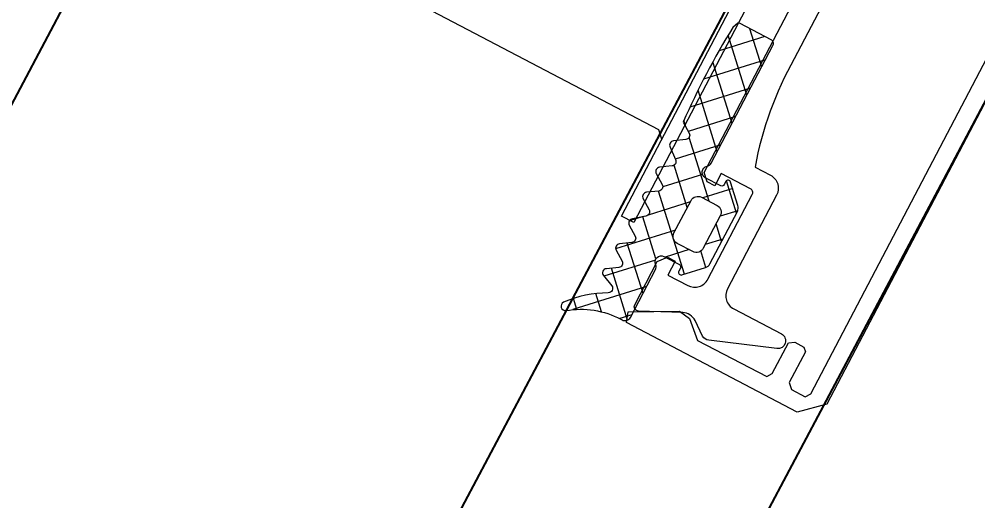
# Model space of a CAD drawing. Header units: millimetres. Extents: x -434100 to 9270898, y 0 to 249028.
# Drawn here: x -53940.2 to -53872.9, y 110946.4 to 110980.2 of the extents above; entities that cross this region are included whole.
import ezdxf
from ezdxf import colors
from ezdxf.entities.mleader import LeaderData, LeaderLine
from ezdxf.math import Vec2, Vec3

# ---------------------------------------------------------------- set-up
doc = ezdxf.new("R2010")
doc.units = ezdxf.units.MM
doc.header["$MEASUREMENT"] = 0
doc.layers.get('0').update_dxf_attribs({"color": 250, "lineweight": 9})
for name, color, linetype, lineweight in [('_АР ТЕКСТ', 250, 'Continuous', 25), ('АР_Отметки', 250, 'Continuous', 15), ('АР_Перегородки витражные', 152, 'Continuous', 13), ('АР_Подоконники', 163, 'Continuous', 9), ('АР_Размеры дверей', 15, 'Continuous', 0), ('АР_Сущ Несущая стена', 216, 'Continuous', 30)]:
    doc.layers.add(name, color=color, linetype=linetype, lineweight=lineweight)
doc.layers.add('Тонкая', color=7, linetype='Continuous')
doc.styles.add('ISOCPEUR', font='isocpeur.TTF', dxfattribs={"width": 0.7})

# ---------------------------------------------------------------- blocks, each defined once
blk = doc.blocks.new('_DotSmall')
at = {"color": 0, "linetype": 'ByBlock', "const_width": 0.5}
blk.add_lwpolyline([(-0.0625, 0, 1), (0.0625, 0, 1)], format="xyb", close=True, dxfattribs=at)
blk = doc.blocks.new('стойка витр.')
h = blk.add_hatch()
h.set_pattern_fill('ANSI37', scale=0.5, angle=-69.23283665521843)
h.set_pattern_definition([(335.7671633447816, (-69115.91679156918, 318510.7132420751), (0.6515825639889636, 1.447617495164233), []), (65.76716334478155, (-69115.91679156918, 318510.7132420751), (-1.447617495164233, 0.6515825639889636), [])])
edge = h.paths.add_edge_path()
edge.add_arc((-61.4231846681505, -46.18171078326122), 0.5487303657935584, 155.7657062155241, 200.7671633447816)
edge.add_line((-61.92355794899049, -45.95647403381008), (-61.2158101547102, -44.38418138318229))
edge.add_arc((-61.04906058835331, -44.45924160668073), 0.1828645893715156, 20.76716334478156, 155.7657062155241)
edge.add_line((-60.87807688978501, -44.39440310015198), (-60.79158864807687, -44.62247867199039))
edge.add_arc((-60.62063568932354, -44.55765182228788), 0.1828317201998032, 200.7671633447816, 290.7671633447816)
edge.add_line((-60.55580883962102, -44.72860478100483), (-59.41573388126562, -44.29627843504568))
edge.add_arc((-59.56703588945675, -43.89728440591716), 0.4267183308264255, -69.23283665521843, 72.29363907948373)
edge.add_arc((-59.30747769982554, -43.08429274379887), 0.4267017864716978, 200.7671633447816, 252.293639079486)
edge.add_line((-59.70645626049372, -43.23558888620755), (-63.00984306025202, -34.52432573194528))
edge.add_arc((-62.72490235927398, -34.41627373836673), 0.3047399585219917, 110.7671633447816, 200.7671633447816)
edge.add_line((-62.83295435277978, -34.13133303751965), (-60.55276270053582, -33.26666451912024))
edge.add_arc((-60.44481104638544, -33.55134061801073), 0.3044569814295733, 76.40287424864536, 110.7671633447816)
edge.add_line((-60.3732352333609, -33.25541671472456), (-60.07017099490622, -33.59351893464918))
edge.add_arc((-108.2133039044274, -55.86215009907028), 53.04387976268197, 16.71140087810911, 24.82292581145404)
edge.add_line((-57.40971669906867, -40.60932389061054), (-57.92081016927841, -41.32469074693654))
edge.add_arc((-57.67080742027611, -41.49902445886983), 0.304784542952794, 145.110888314415, 256.4234383751481)
edge.add_line((-57.74235391136608, -41.79529244099831), (-56.88543317024596, -41.99189640294935))
edge.add_arc((-56.95697966133594, -42.28816438507783), 0.304784542952794, -34.8891116855724, 76.4234383751481)
edge.add_line((-56.70697691233363, -42.46249809701112), (-57.17481998566655, -43.29191928954242))
edge.add_arc((-56.92481723669334, -43.46625300146843), 0.304784542952794, 145.1108883144276, 256.4234383751481)
edge.add_line((-56.99636372778332, -43.76252098359691), (-56.1394429866632, -43.95912494554796))
edge.add_arc((-56.21098947775317, -44.25539292764006), 0.3047845429175452, -34.88911168634446, 76.4234383742182)
edge.add_line((-55.96098672877997, -44.42972663955879), (-56.47208019898972, -45.14509349588479))
edge.add_arc((-56.22207744998741, -45.31942720781808), 0.304784542952794, 145.110888314415, 256.4234383752311)
edge.add_line((-56.29362394107739, -45.61569518994656), (-55.43668121195515, -45.81235713578644))
edge.add_arc((-55.50822770304512, -46.10862511790765), 0.3047845429466369, -34.88911168643649, 76.42343837776687)
edge.add_line((-55.25822495407192, -46.28295882984094), (-55.76931842428166, -46.99832568616694))
edge.add_arc((-55.51931567527936, -47.17265939811477), 0.3047845429466368, 145.1108883110316, 256.4234383751786)
edge.add_line((-55.59086216636933, -47.46892738023598), (-54.69071301640361, -47.77952769444528))
edge.add_arc((-54.76225950749358, -48.07579567657376), 0.304784542952794, -34.88911168566796, 76.42343837513553)
edge.add_line((-54.51225675849128, -48.25012938850705), (-55.0233282406989, -48.96555422872189))
edge.add_arc((-54.7733254917257, -49.13988794066245), 0.3047845429466368, 145.1108883109486, 256.4234383751578)
edge.add_line((-54.84487198281568, -49.43615592278366), (-53.98795124169555, -49.6327598847347))
edge.add_arc((-54.05949773284374, -49.92902786688501), 0.3047845429818857, -34.88911169317796, 76.42343837111807)
edge.add_line((-53.80949498384143, -50.10336157886923), (-54.32058845405118, -50.81872843519523))
edge.add_arc((-54.07058570504887, -50.99306214712851), 0.3047845429527939, 145.110888314415, 256.4234383750821)
edge.add_line((-54.14213219613885, -51.289330129257), (-53.29055360303028, -51.47184183257195))
edge.add_arc((-53.362076024001, -51.76811134383752), 0.3047803799531579, -43.67508993618791, 76.42790436632716)
edge.add_line((-53.141638296569, -51.97858292939782), (-53.80995652789716, -52.62318184232572))
edge.add_arc((-53.58948976171087, -52.83365406201483), 0.304801821276656, 136.3285933989482, 262.747126980386)
edge.add_arc((-54.63612651554286, -61.05759711530845), 7.985474883734515, 59.5860415328172, 82.74712698038475)
edge.add_arc((-50.74783774605021, -54.43386708250182), 0.3048115604497932, 253.2910110232634, 419.5860415328165)
edge.add_arc((-52.57053616183111, -60.50577614369104), 6.03477116777137, 73.29101102326332, 110.7671633447816)
edge.add_line((-54.71029190413537, -54.86308986830409), (-54.82445022999309, -54.90637969896488))
edge.add_arc((-54.97574411131791, -54.50740710097307), 0.4266954176128115, 200.7671633447816, 290.7671633447816)
edge.add_line((-55.37471671431558, -54.65870098416781), (-56.71485841512913, -51.12465313347639))
edge.add_arc((-56.31587985443184, -50.97335699107498), 0.4267017864716978, 149.2366398299847, 200.7671633447816)
edge.add_arc((-57.04912318740389, -50.53689152278093), 0.4266140358978636, -30.76336017001563, 40.01429570365114)
edge.add_arc((-57.04924751253566, -50.53686138928606), 0.4266898917694475, 40.00046259028549, 110.7671633447816)
edge.add_line((-57.20053943697712, -50.13789395169442), (-58.34061702035251, -50.57022129308461))
edge.add_arc((-58.27579017065, -50.74117425180884), 0.1828317201998032, 110.7671633447816, 200.7671633447816)
edge.add_line((-58.44674312937423, -50.80600110151136), (-58.36025488766609, -51.03407667334977))
edge.add_arc((-58.5312385862635, -51.09891517987853), 0.1828645893715156, 245.768620474039, 380.7671633447816)
edge.add_line((-58.60629032819998, -51.26566856380668), (-60.17861897521652, -50.55800074261788))
edge.add_arc((-59.95340767674497, -50.05761600615369), 0.5487303657759914, 200.7671633447816, 245.768620474038)
edge.add_line((-60.46648650063435, -50.25217996134597), (-61.93626349206897, -46.37627473846078))
edge = h.paths.add_edge_path(flags=16)
edge.add_arc((-59.3589242202288, -49.0410722918532), 0.5414973949664272, 200.7671633447816, 290.7671633447816)
edge.add_line((-60.77816753828665, -46.82561758724478), (-59.8652400081919, -49.23307164497237))
edge.add_arc((-60.27185175029445, -46.63361823412561), 0.5414973949664272, 110.7671633447816, 200.7671633447816)
edge.add_line((-59.31039323387085, -45.68990118378861), (-60.46385110344272, -46.12730244614795))
edge.add_arc((-59.11839388072258, -46.19621697176626), 0.5414973949664272, 20.76716334478156, 110.7671633447816)
edge.add_line((-57.69915056266473, -48.4116716763674), (-58.61207809275948, -46.00421761863981))
edge.add_arc((-58.20546635065693, -48.60367102949385), 0.5414973949664272, -69.23283665521843, 20.76716334478156)
edge.add_line((-59.16692486710963, -49.54738807983085), (-58.01346699753776, -49.10998681747151))
at = {"lineweight": 0, "ltscale": 100, "transparency": 33554687}
for points in [[(-91.4479567084054, -1.960141251613095), (-69.79711318280897, -59.05493725829001), (-67.79633972485317, -59.86096016635565), (-55.14222276612418, -55.06240889040782), (-55.17360051473952, -54.29197395897063), (-58.74284135404741, -53.81994964957266), (-59.49761640312499, -54.23655585793313), (-60.24856024209294, -55.69488708899735), (-65.37859903858043, -57.64024244590109), (-65.73629895772319, -57.38465222291416), (-66.6008891230158, -55.10466719327087), (-67.02936398953898, -55.00637070929224), (-67.71337109521846, -55.26575215648336), (-67.85490698204376, -55.58020167878567), (-66.99031681675115, -57.86018670842168), (-67.20262765098596, -58.33192996972502), (-68.22862381348386, -58.72099664351117), (-68.58632373265573, -58.46540642052423), (-90.15068845250062, -1.598661102303595)], [(-56.0608929025766, -41.98018508909445), (-55.7778211288678, -41.3512860444971), (-17.47126860445132, -26.8251079561378), (-16.84236955983215, -27.10817972981749), (-16.28037825660431, -28.59019029343472)]]:
    blk.add_lwpolyline(points, dxfattribs=at)
blk.add_lwpolyline([(-68.06674346281216, -26.13747383952432), (-64.60831683766446, -35.257587909633, -0.08279896819570452), (-62.79196445917478, -43.13942544953898), (-63.93198596592993, -43.57173152618634, 0.4143260923033303), (-64.53356650879141, -44.90831919242919), (-61.89652362803463, -51.86238660132221, -0.4143260923197836), (-62.49810417322442, -53.19897426147509), (-66.03213605380733, -54.539109906269, 0.8270430078467679), (-65.84594417811604, -55.60071914693981), (-61.02268547978019, -55.59720897083025, 0.2496293600316565), (-60.5639567229955, -55.36182965500484), (-59.91132736596046, -54.3320132763838, -0.2673491356416615), (-58.97583718542592, -53.89078178507043), (-55.8782996214868, -54.15051325823879, 0.5512236456822476), (-55.5684323037276, -53.73866745794658), (-56.77889371593483, -50.54659564225585), (-57.45105016132584, -50.14953851031169), (-58.02103192274808, -50.36568055463431), (-57.63195425496087, -51.39170570910937), (-59.11396481856355, -51.95369701235177, -0.4143260923197838), (-60.45053247085889, -51.35207201584126), (-62.82818291042349, -45.08204070453939, -0.414362099391309), (-62.65124893639586, -44.68894855178223), (-60.48523126714281, -43.867575801356), (-60.13938200823031, -44.77960460352188), (-59.56940024680807, -44.56346255919925), (-59.28629948117305, -43.93455252060812), (-73.55412178576807, -6.30930235532287)], format="xyb", dxfattribs=at)
blk.add_lwpolyline([(-72.91737339223619, -0.2793946658493951), (-54.81141330953687, -48.02608389785019), (-53.89938450735644, -47.68023463893769), (-72.00534459005576, 0.06645459306309931)], close=True)
at = {"color": 7, "lineweight": 0, "ltscale": 100, "transparency": 33554687}
blk.add_lwpolyline([(-53.29055360303028, -51.47184183257923, -0.5779496213016146), (-53.141638296569, -51.97858292939782), (-53.80995652789716, -52.62318184232572, 0.615333828900983), (-53.62795459362678, -53.13601908472629, -0.1014034095220688), (-50.59355139863328, -54.17098724229436, -0.8870851218243345), (-50.83548992767464, -54.72580403192842, 0.1649969122064492), (-54.71037595931557, -54.86312174275372), (-54.82437231158838, -54.90635015161388, -0.4143043114941015), (-55.37473404189222, -54.65865529014263), (-56.71485869266326, -51.12465240150777, -0.2286961432583318), (-56.6825516007957, -50.75512261017138, 0.3190489133936659), (-56.72238630641368, -50.26258777469775, 0.3190018552396916), (-57.20057019143132, -50.1379056140504), (-58.34056270623114, -50.57020069668943, 0.4143996870833266), (-58.44672253300087, -50.80605541561818), (-58.36026571528055, -51.03404812018562, -0.6683385997492722), (-58.60634048073553, -51.26564599134144), (-60.17864607612137, -50.55798854513705, -0.1988829373258806), (-60.46647005763953, -50.25222332264093), (-61.93627993503469, -46.37623137718037, -0.1988829373551211), (-61.92357014780282, -45.95650113405281), (-61.21583272970747, -44.38423153456097, -0.6683385997492723), (-60.87806606217055, -44.39443165331613), (-60.79160924445023, -44.62242435788357, 0.4143996870833266), (-60.55575452549965, -44.72858418460964), (-59.41576201069984, -44.29628910197061, 0.7102015621310012), (-59.43724861560622, -43.49078250258754, -0.2286961432583318), (-59.70645598293049, -43.23558961817616), (-63.00981577733182, -34.52439767894975, -0.414362099440266), (-62.83288180333329, -34.13130552614166), (-60.55286778177833, -33.26670436685527, -0.1511707915363169), (-60.3732352333609, -33.25541671472456), (-60.07017099493532, -33.59351893464918, -0.03540799054371244), (-57.40971669906867, -40.60932389061054), (-57.92081016927841, -41.32469074693654, 0.527867958552825), (-57.74235391136608, -41.79529244099831), (-56.88543317024596, -41.99189640294935, -0.5278679585528249), (-56.70697691233363, -42.46249809701112), (-57.17481998566655, -43.29191928953514, 0.527867958552825), (-56.99636372778332, -43.76252098359691), (-56.1394429866632, -43.95912494554796, -0.5278679585528249), (-55.96098672877997, -44.42972663955879), (-56.47208019898972, -45.14509349588479, 0.527867958552825), (-56.29362394107739, -45.61569518994656), (-55.43668121195515, -45.81235713578644, -0.5278679585717272), (-55.25822495407192, -46.28295882984094), (-55.76931842428166, -46.99832568616694, 0.5278679585717273), (-55.59086216636933, -47.46892738023598), (-54.69071301640361, -47.77952769444528, -0.5278679585528249), (-54.51225675849128, -48.25012938850705), (-55.02332824072801, -48.96555422872189, 0.5278679585717273), (-54.84487198281568, -49.43615592278366), (-53.98795124169555, -49.6327598847347, -0.5278679585717272), (-53.80949498384143, -50.10336157886923), (-54.32058845405118, -50.81872843519523, 0.5278679585528251), (-54.14213219613885, -51.289330129257)], format="xyb", close=True, dxfattribs=at)
at = {"color": 7}
blk.add_lwpolyline([(-57.69915056266473, -48.4116716763674), (-58.61207809275948, -46.00421761863981, 0.414213562373095), (-59.31039323387085, -45.68990118378861), (-60.46385110341362, -46.12730244614795, 0.414213562373095), (-60.77816753828665, -46.82561758724478), (-59.8652400081919, -49.23307164497237, 0.414213562373095), (-59.16692486710963, -49.54738807983085), (-58.01346699753776, -49.10998681747151, 0.414213562373095)], format="xyb", close=True, dxfattribs=at)
blk = doc.blocks.new('A$Cd39b9c29')
at = {"color": 5, "ltscale": 150}
for p, q in [((4761.678311984055, -2780.82130629092), (6027.145115525229, -383.344117126253)), ((4802.162454684963, -2791.910856640316), (6064.915442717611, -400.4321254459792)), ((4821.120249525411, -2795.854674593982), (6077.358992174384, -418.774647739745))]:
    blk.add_line(p, q, dxfattribs=at)
at = {"layer": 'АР_Перегородки витражные', "xscale": -1, "rotation": 353.2013528500327}
blk.add_blockref('стойка витр.', (5374.079082107521, -1565.048679498199), dxfattribs=at)
blk = doc.blocks.new('A$Cec9b444d')
at = {"layer": 'Тонкая', "ltscale": 100, "rotation": 359.8999999999999}
blk.add_blockref('A$Cd39b9c29', (-19.13216614062549, 2.909131854816223), dxfattribs=at)

msp = doc.modelspace()

# ---------------------------------------------------------------- linework, layer by layer
at = {"layer": 'АР_Подоконники', "ltscale": 100}
for centre, radius, start, end in [((-62167.24300156608, 115478.5601402703), 8924.05480828957, 271.1088337112354, 356.4039573747584), ((-62177.5982352608, 115490.9179208929), 8940.172386791677, 271.6912536695478, 356.3290814001298)]:
    msp.add_arc(centre, radius, start, end, dxfattribs=at)
at = {"layer": 'АР_Сущ Несущая стена', "lineweight": 18, "ltscale": 100}
for centre, radius, start, end in [((-62178.19872707473, 115484.5892881446), 9778.654617052323, 272.5925479651556, 356.6353913737287), ((-62185.86614956979, 115502.5789153461), 9144.28346907419, 272.8206375183279, 356.2887310665694)]:
    msp.add_arc(centre, radius, start, end, dxfattribs=at)

# ---------------------------------------------------------------- block references
at = {"layer": 'АР_Размеры дверей', "ltscale": 100}
msp.add_blockref('A$Cec9b444d', (-59297.93893264476, 112591.6578694153), dxfattribs=at)

# ---------------------------------------------------------------- leaders
at = {"layer": '_АР ТЕКСТ'}
ml = msp.add_multileader_mtext('Standard', dxfattribs=at)
ml.set_content('{\\W0.8;-2,550}', color=256, style='ISOCPEUR')
ml.set_leader_properties(color=256, linetype='Continuous', lineweight=-1)
ml.set_arrow_properties(name='DOTSMALL')
ml.build(insert=Vec2(0, 0))
ml.multileader.update_dxf_attribs({"has_text_frame": 1, "text_left_attachment_type": 4, "text_right_attachment_type": 4, "dogleg_length": 100, "arrow_head_size": 180})
ctx = ml.context
ctx.base_point, ctx.char_height, ctx.arrow_head_size, ctx.landing_gap_size, ctx.plane_origin = Vec3(-302775.822290387, 123943.2638625839, -1.961751612303354), 250, 180, 50, Vec3(-302295.4889269536, 121699.245469789, -1.961751612303354)
ctx.left_attachment, ctx.right_attachment = 4, 4
notes = []
notes.append((ctx, [(0, (0, 0, 0), (0, 0), (1, 0), 1, [])]))
ctx.mtext.insert, ctx.mtext.width, ctx.mtext.defined_height, ctx.mtext.line_spacing_style, ctx.mtext.flow_direction = Vec3(-302725.822290387, 124276.5971959173, -1.961751612303354), 801.0864057841361, 330.709552927064, 2, 5
ml = msp.add_multileader_mtext('Standard', dxfattribs=at)
ml.set_content('{\\W0.8;-2,550}', color=256, style='ISOCPEUR')
ml.set_leader_properties(color=256, linetype='Continuous', lineweight=-1)
ml.set_arrow_properties(name='DOTSMALL')
ml.build(insert=Vec2(0, 0))
ml.multileader.update_dxf_attribs({"has_text_frame": 1, "text_left_attachment_type": 4, "text_right_attachment_type": 4, "dogleg_length": 100, "arrow_head_size": 180})
ctx = ml.context
ctx.base_point, ctx.char_height, ctx.arrow_head_size, ctx.landing_gap_size, ctx.plane_origin = Vec3(-314736.0148765142, 120073.2763382189, -1.961751612303354), 250, 180, 50, Vec3(-314255.6815130808, 117829.2579454239, -1.961751612303354)
ctx.left_attachment, ctx.right_attachment = 4, 4
notes.append((ctx, [(0, (0, 0, 0), (0, 0), (1, 0), 1, [])]))
ctx.mtext.insert, ctx.mtext.width, ctx.mtext.defined_height, ctx.mtext.line_spacing_style, ctx.mtext.flow_direction = Vec3(-314686.0148765142, 120406.6096715522, -1.961751612303354), 801.0864057841361, 330.709552927064, 2, 5
at = {"layer": 'АР_Отметки'}
ml = msp.add_multileader_mtext('Standard', dxfattribs=at)
ml.set_content('%%P0,000', color=256, style='ISOCPEUR')
ml.set_leader_properties(color=256, linetype='Continuous', lineweight=-1)
ml.set_arrow_properties(name='DOTSMALL')
ml.build(insert=Vec2(0, 0))
ml.multileader.update_dxf_attribs({"has_text_frame": 1, "text_left_attachment_type": 4, "text_right_attachment_type": 4, "dogleg_length": 100, "arrow_head_size": 180})
ctx = ml.context
ctx.base_point, ctx.char_height, ctx.arrow_head_size, ctx.landing_gap_size, ctx.plane_origin = Vec3(-188172.5124386176, 132152.9333137182), 250, 180, 50, Vec3(-190605.4279969083, 130585.9244088862)
ctx.left_attachment, ctx.right_attachment = 4, 4
notes.append((ctx, [(0, (0, 0, 0), (0, 0), (1, 0), 1, [])]))
ctx.mtext.insert, ctx.mtext.width, ctx.mtext.line_spacing_style, ctx.mtext.flow_direction = Vec3(-188122.5124386176, 132486.2666470516), 852.6970314602484, 2, 5
ml = msp.add_multileader_mtext('Standard', dxfattribs=at)
ml.set_content('-1,140', color=256, style='ISOCPEUR')
ml.set_leader_properties(color=256, linetype='Continuous', lineweight=-1)
ml.set_arrow_properties(name='DOTSMALL')
ml.build(insert=Vec2(0, 0))
ml.multileader.update_dxf_attribs({"has_text_frame": 1, "text_left_attachment_type": 4, "text_right_attachment_type": 4, "dogleg_length": 100, "arrow_head_size": 180})
ctx = ml.context
ctx.base_point, ctx.char_height, ctx.arrow_head_size, ctx.landing_gap_size, ctx.plane_origin = Vec3(-177642.6891644439, 129596.0316846829), 250, 180, 50, Vec3(-177735.2565464962, 129497.0226398548)
ctx.left_attachment, ctx.right_attachment = 4, 4
notes.append((ctx, [(0, (0, 0, 0), (0, 0), (1, 0), 1, [])]))
ctx.mtext.insert, ctx.mtext.width, ctx.mtext.line_spacing_style, ctx.mtext.flow_direction = Vec3(-177592.6891644439, 129929.3650180162), 852.6970314602484, 2, 5
ml = msp.add_multileader_mtext('Standard', dxfattribs=at)
ml.set_content('Л.4', color=256, style='ISOCPEUR')
ml.set_leader_properties(color=256, linetype='Continuous', lineweight=-1)
ml.set_arrow_properties(name='DOTSMALL')
ml.build(insert=Vec2(0, 0))
ml.multileader.update_dxf_attribs({"has_text_frame": 1, "text_left_attachment_type": 4, "text_right_attachment_type": 4, "dogleg_length": 100, "arrow_head_size": 180})
ctx = ml.context
ctx.base_point, ctx.char_height, ctx.arrow_head_size, ctx.landing_gap_size, ctx.plane_origin = Vec3(-186544.9491399704, 129531.4380418179), 250, 180, 50, Vec3(-161309.03180635, 117908.3185617844)
ctx.left_attachment, ctx.right_attachment = 4, 4
notes.append((ctx, [(0, (0, 0, 0), (0, 0), (1, 0), 1, [])]))
ctx.mtext.insert, ctx.mtext.width, ctx.mtext.line_spacing_style, ctx.mtext.flow_direction = Vec3(-186494.9491399704, 129864.7713751512), 852.6970314602484, 2, 5
ml = msp.add_multileader_mtext('Standard', dxfattribs=at)
ml.set_content('0,000', color=256, style='ISOCPEUR')
ml.set_leader_properties(color=256, linetype='Continuous', lineweight=-1)
ml.set_arrow_properties(name='DOTSMALL')
ml.build(insert=Vec2(0, 0))
ml.multileader.update_dxf_attribs({"has_text_frame": 1, "text_left_attachment_type": 4, "text_right_attachment_type": 4, "dogleg_length": 100, "arrow_head_size": 180})
ctx = ml.context
ctx.base_point, ctx.char_height, ctx.arrow_head_size, ctx.landing_gap_size, ctx.plane_origin = Vec3(-185715.8079637145, 129520.5651572252), 250, 180, 50, Vec3(-189667.3689469353, 128082.0881639439)
ctx.left_attachment, ctx.right_attachment = 4, 4
notes.append((ctx, [(0, (0, 0, 0), (0, 0), (1, 0), 1, [])]))
ctx.mtext.insert, ctx.mtext.width, ctx.mtext.line_spacing_style, ctx.mtext.flow_direction = Vec3(-185665.8079637145, 129853.8984905586), 852.6970314602484, 2, 5
ml = msp.add_multileader_mtext('Standard', dxfattribs=at)
ml.set_content('-1,140', color=256, style='ISOCPEUR')
ml.set_leader_properties(color=256, linetype='Continuous', lineweight=-1)
ml.set_arrow_properties(name='DOTSMALL')
ml.build(insert=Vec2(0, 0))
ml.multileader.update_dxf_attribs({"has_text_frame": 1, "text_left_attachment_type": 4, "text_right_attachment_type": 4, "dogleg_length": 100, "arrow_head_size": 180})
ctx = ml.context
ctx.base_point, ctx.char_height, ctx.arrow_head_size, ctx.landing_gap_size, ctx.plane_origin = Vec3(-180313.7221072279, 128673.3217394912, 1.149675994230903e-08), 250, 180, 50, Vec3(-180395.1155570771, 128959.4633156335, 1.149675994230903e-08)
ctx.left_attachment, ctx.right_attachment = 4, 4
notes.append((ctx, [(0, (0, 0, 0), (0, 0), (1, 0), 1, [])]))
ctx.mtext.insert, ctx.mtext.width, ctx.mtext.line_spacing_style, ctx.mtext.flow_direction = Vec3(-180263.7221072279, 129006.6550728246, 1.149675994230903e-08), 852.6970314602484, 2, 5
ml = msp.add_multileader_mtext('Standard', dxfattribs=at)
ml.set_content('%%P0,000', color=256, style='ISOCPEUR')
ml.set_leader_properties(color=256, linetype='Continuous', lineweight=-1)
ml.set_arrow_properties(name='DOTSMALL')
ml.build(insert=Vec2(0, 0))
ml.multileader.update_dxf_attribs({"has_text_frame": 1, "text_left_attachment_type": 4, "text_right_attachment_type": 4, "dogleg_length": 100, "arrow_head_size": 180})
ctx = ml.context
ctx.base_point, ctx.char_height, ctx.arrow_head_size, ctx.landing_gap_size, ctx.plane_origin = Vec3(-195756.5539536524, 128483.8249865545, -0.1595442850443263), 250, 180, 50, Vec3(-198827.6356693176, 126894.2764455226, -0.1595442850443263)
ctx.left_attachment, ctx.right_attachment = 4, 4
notes.append((ctx, [(0, (0, 0, 0), (0, 0), (1, 0), 1, [])]))
ctx.mtext.insert, ctx.mtext.width, ctx.mtext.line_spacing_style, ctx.mtext.flow_direction = Vec3(-195706.5539536524, 128817.1583198878, -0.1595442850443263), 852.6970314602484, 2, 5
ml = msp.add_multileader_mtext('Standard', dxfattribs=at)
ml.set_content('{\\W0.8;-2,250}', color=256, style='ISOCPEUR')
ml.set_leader_properties(color=256, linetype='Continuous', lineweight=-1)
ml.set_arrow_properties(name='DOTSMALL')
ml.build(insert=Vec2(0, 0))
ml.multileader.update_dxf_attribs({"has_text_frame": 1, "text_left_attachment_type": 4, "text_right_attachment_type": 4, "dogleg_length": 100, "arrow_head_size": 180})
ctx = ml.context
ctx.base_point, ctx.char_height, ctx.arrow_head_size, ctx.landing_gap_size, ctx.plane_origin = Vec3(-297233.6192957293, 128352.8588700729), 250, 180, 50, Vec3(-296855.5361043215, 126878.8351738673)
ctx.left_attachment, ctx.right_attachment = 4, 4
notes.append((ctx, [(0, (0, 0, 0), (0, 0), (1, 0), 1, [])]))
ctx.mtext.insert, ctx.mtext.width, ctx.mtext.defined_height, ctx.mtext.line_spacing_style, ctx.mtext.flow_direction = Vec3(-297183.6192957293, 128686.1922034062), 769.9889591111103, 343.8884462512117, 2, 5
ml = msp.add_multileader_mtext('Standard', dxfattribs=at)
ml.set_content('{\\W0.8;-2,250}', color=256, style='ISOCPEUR')
ml.set_leader_properties(color=256, linetype='Continuous', lineweight=-1)
ml.set_arrow_properties(name='DOTSMALL')
ml.build(insert=Vec2(0, 0))
ml.multileader.update_dxf_attribs({"has_text_frame": 1, "text_left_attachment_type": 4, "text_right_attachment_type": 4, "dogleg_length": 100, "arrow_head_size": 180})
ctx = ml.context
ctx.base_point, ctx.char_height, ctx.arrow_head_size, ctx.landing_gap_size, ctx.plane_origin = Vec3(-162020.0881853796, 128147.0741639908), 250, 180, 50, Vec3(-162101.4816352288, 126868.9548589426)
ctx.left_attachment, ctx.right_attachment = 4, 4
notes.append((ctx, [(0, (0, 0, 0), (0, 0), (1, 0), 1, [])]))
ctx.mtext.insert, ctx.mtext.width, ctx.mtext.defined_height, ctx.mtext.line_spacing_style, ctx.mtext.flow_direction = Vec3(-161970.0881853796, 128480.4074973241), 769.9889591111103, 343.8884462512117, 2, 5
ml = msp.add_multileader_mtext('Standard', dxfattribs=at)
ml.set_content('+2,100', color=256, style='ISOCPEUR')
ml.set_leader_properties(color=256, linetype='Continuous', lineweight=-1)
ml.set_arrow_properties(name='DOTSMALL')
ml.build(insert=Vec2(0, 0))
ml.multileader.update_dxf_attribs({"has_text_frame": 1, "text_left_attachment_type": 4, "text_right_attachment_type": 4, "dogleg_length": 100, "arrow_head_size": 180})
ctx = ml.context
ctx.base_point, ctx.char_height, ctx.arrow_head_size, ctx.landing_gap_size, ctx.plane_origin = Vec3(-157182.678851943, 126442.1109079918, 1.149675994230903e-08), 250, 180, 50, Vec3(-157264.0723017922, 125174.5467158615, 1.149675994230903e-08)
ctx.left_attachment, ctx.right_attachment = 4, 4
notes.append((ctx, [(0, (0, 0, 0), (0, 0), (1, 0), 1, [])]))
ctx.mtext.insert, ctx.mtext.width, ctx.mtext.line_spacing_style, ctx.mtext.flow_direction = Vec3(-157132.678851943, 126775.4442413251, 1.149675994230903e-08), 852.6970314602484, 2, 5
ml = msp.add_multileader_mtext('Standard', dxfattribs=at)
ml.set_content('Л.5', color=256, style='ISOCPEUR')
ml.set_leader_properties(color=256, linetype='Continuous', lineweight=-1)
ml.set_arrow_properties(name='DOTSMALL')
ml.build(insert=Vec2(0, 0))
ml.multileader.update_dxf_attribs({"has_text_frame": 1, "text_left_attachment_type": 4, "text_right_attachment_type": 4, "dogleg_length": 100, "arrow_head_size": 180})
ctx = ml.context
ctx.base_point, ctx.char_height, ctx.arrow_head_size, ctx.landing_gap_size, ctx.plane_origin = Vec3(-157231.0599079989, 123907.895005536), 250, 180, 50, Vec3(-131995.1425743785, 112284.7755255026)
ctx.left_attachment, ctx.right_attachment = 4, 4
notes.append((ctx, [(0, (0, 0, 0), (0, 0), (1, 0), 1, [])]))
ctx.mtext.insert, ctx.mtext.width, ctx.mtext.line_spacing_style, ctx.mtext.flow_direction = Vec3(-157181.0599079989, 124241.2283388694), 852.6970314602484, 2, 5
ml = msp.add_multileader_mtext('Standard', dxfattribs=at)
ml.set_content('0,000', color=256, style='ISOCPEUR')
ml.set_leader_properties(color=256, linetype='Continuous', lineweight=-1)
ml.set_arrow_properties(name='DOTSMALL')
ml.build(insert=Vec2(0, 0))
ml.multileader.update_dxf_attribs({"has_text_frame": 1, "text_left_attachment_type": 4, "text_right_attachment_type": 4, "dogleg_length": 100, "arrow_head_size": 180})
ctx = ml.context
ctx.base_point, ctx.char_height, ctx.arrow_head_size, ctx.landing_gap_size, ctx.plane_origin = Vec3(-202684.2395502269, 121780.8524941115, -0.1595442850443263), 250, 180, 50, Vec3(-205755.3212658922, 120191.3039530797, -0.1595442850443263)
ctx.left_attachment, ctx.right_attachment = 4, 4
notes.append((ctx, [(0, (0, 0, 0), (0, 0), (1, 0), 1, [])]))
ctx.mtext.insert, ctx.mtext.width, ctx.mtext.line_spacing_style, ctx.mtext.flow_direction = Vec3(-202634.2395502269, 122114.1858274449, -0.1595442850443263), 852.6970314602484, 2, 5
ml = msp.add_multileader_mtext('Standard', dxfattribs=at)
ml.set_content('0,000', color=256, style='ISOCPEUR')
ml.set_leader_properties(color=256, linetype='Continuous', lineweight=-1)
ml.set_arrow_properties(name='DOTSMALL')
ml.build(insert=Vec2(0, 0))
ml.multileader.update_dxf_attribs({"has_text_frame": 1, "text_left_attachment_type": 4, "text_right_attachment_type": 4, "dogleg_length": 100, "arrow_head_size": 180})
ctx = ml.context
ctx.base_point, ctx.char_height, ctx.arrow_head_size, ctx.landing_gap_size, ctx.plane_origin = Vec3(-172256.7562315208, 120738.0500817362, 1.149675994230903e-08), 250, 180, 50, Vec3(-174417.9686015893, 120213.4711749175, 1.149675994230903e-08)
ctx.left_attachment, ctx.right_attachment = 4, 4
notes.append((ctx, [(0, (0, 0, 0), (0, 0), (1, 0), 1, [])]))
ctx.mtext.insert, ctx.mtext.width, ctx.mtext.line_spacing_style, ctx.mtext.flow_direction = Vec3(-172206.7562315208, 121138.0500817362, 1.149675994230903e-08), 852.6970314602484, 2, 5
ml = msp.add_multileader_mtext('Standard', dxfattribs=at)
ml.set_content('{\\W0.8;-2,250}', color=256, style='ISOCPEUR')
ml.set_leader_properties(color=256, linetype='Continuous', lineweight=-1)
ml.set_arrow_properties(name='DOTSMALL')
ml.build(insert=Vec2(0, 0))
ml.multileader.update_dxf_attribs({"has_text_frame": 1, "text_left_attachment_type": 4, "text_right_attachment_type": 4, "dogleg_length": 100, "arrow_head_size": 180})
ctx = ml.context
ctx.base_point, ctx.char_height, ctx.arrow_head_size, ctx.landing_gap_size, ctx.plane_origin = Vec3(-298305.7964583198, 120267.0421383413, 1.149675994230903e-08), 250, 180, 50, Vec3(-302964.3053933498, 116414.7346247101, 1.149675994230903e-08)
ctx.left_attachment, ctx.right_attachment = 4, 4
notes.append((ctx, [(0, (0, 0, 0), (0, 0), (1, 0), 1, [])]))
ctx.mtext.insert, ctx.mtext.width, ctx.mtext.defined_height, ctx.mtext.line_spacing_style, ctx.mtext.flow_direction = Vec3(-298255.7964583198, 120600.3754716746, 1.149675994230903e-08), 769.9889591111103, 343.8884462512117, 2, 5
ml = msp.add_multileader_mtext('Standard', dxfattribs=at)
ml.set_content('0,000', color=256, style='ISOCPEUR')
ml.set_leader_properties(color=256, linetype='Continuous', lineweight=-1)
ml.set_arrow_properties(name='DOTSMALL')
ml.build(insert=Vec2(0, 0))
ml.multileader.update_dxf_attribs({"has_text_frame": 1, "text_left_attachment_type": 4, "text_right_attachment_type": 4, "dogleg_length": 100, "arrow_head_size": 180})
ctx = ml.context
ctx.base_point, ctx.char_height, ctx.arrow_head_size, ctx.landing_gap_size, ctx.plane_origin = Vec3(-153650.4186796094, 119949.9553652005), 250, 180, 50, Vec3(-156721.5003952747, 118360.4068241686)
ctx.left_attachment, ctx.right_attachment = 4, 4
notes.append((ctx, [(0, (0, 0, 0), (0, 0), (1, 0), 1, [])]))
ctx.mtext.insert, ctx.mtext.width, ctx.mtext.line_spacing_style, ctx.mtext.flow_direction = Vec3(-153600.4186796094, 120283.2886985338), 852.6970314602484, 2, 5
ml = msp.add_multileader_mtext('Standard', dxfattribs=at)
ml.set_content('0,000', color=256, style='ISOCPEUR')
ml.set_leader_properties(color=256, linetype='Continuous', lineweight=-1)
ml.set_arrow_properties(name='DOTSMALL')
ml.build(insert=Vec2(0, 0))
ml.multileader.update_dxf_attribs({"has_text_frame": 1, "text_left_attachment_type": 4, "text_right_attachment_type": 4, "dogleg_length": 100, "arrow_head_size": 180})
ctx = ml.context
ctx.base_point, ctx.char_height, ctx.arrow_head_size, ctx.landing_gap_size, ctx.plane_origin = Vec3(-156554.0615797294, 119605.9745968569, 1.149675994230903e-08), 250, 180, 50, Vec3(-156635.4550295786, 118405.0770713933, 1.149675994230903e-08)
ctx.left_attachment, ctx.right_attachment = 4, 4
notes.append((ctx, [(0, (0, 0, 0), (0, 0), (1, 0), 1, [])]))
ctx.mtext.insert, ctx.mtext.width, ctx.mtext.line_spacing_style, ctx.mtext.flow_direction = Vec3(-156504.0615797294, 120005.9745968569, 1.149675994230903e-08), 852.6970314602484, 2, 5
ml = msp.add_multileader_mtext('Standard', dxfattribs=at)
ml.set_content('{\\W0.8;-2,250}', color=256, style='ISOCPEUR')
ml.set_leader_properties(color=256, linetype='Continuous', lineweight=-1)
ml.set_arrow_properties(name='DOTSMALL')
ml.build(insert=Vec2(0, 0))
ml.multileader.update_dxf_attribs({"has_text_frame": 1, "text_left_attachment_type": 4, "text_right_attachment_type": 4, "dogleg_length": 100, "arrow_head_size": 180})
ctx = ml.context
ctx.base_point, ctx.char_height, ctx.arrow_head_size, ctx.landing_gap_size, ctx.plane_origin = Vec3(-336127.5, 116985.8569053825, 1.149675994230903e-08), 250, 180, 50, Vec3(-337173.9636271417, 115928.762695511, 1.149675994230903e-08)
ctx.left_attachment, ctx.right_attachment = 4, 4
notes.append((ctx, [(0, (0, 0, 0), (0, 0), (1, 0), 1, [])]))
ctx.mtext.insert, ctx.mtext.width, ctx.mtext.defined_height, ctx.mtext.line_spacing_style, ctx.mtext.flow_direction = Vec3(-336077.5, 117319.1902387158, 1.149675994230903e-08), 769.9889591111103, 343.8884462512117, 2, 5
ml = msp.add_multileader_mtext('Standard', dxfattribs=at)
ml.set_content('{\\W0.8;-2,650}', color=256, style='ISOCPEUR')
ml.set_leader_properties(color=256, linetype='Continuous', lineweight=-1)
ml.set_arrow_properties(name='DOTSMALL')
ml.build(insert=Vec2(0, 0))
ml.multileader.update_dxf_attribs({"has_text_frame": 1, "text_left_attachment_type": 4, "text_right_attachment_type": 4, "dogleg_length": 100, "arrow_head_size": 180})
ctx = ml.context
ctx.base_point, ctx.char_height, ctx.arrow_head_size, ctx.landing_gap_size, ctx.plane_origin = Vec3(-302139.5, 114233.6666666667), 250, 180, 50, Vec3(-302336.2563643702, 112502.8541723344)
ctx.left_attachment, ctx.right_attachment = 4, 4
notes.append((ctx, [(0, (0, 0, 0), (0, 0), (1, 0), 1, [])]))
ctx.mtext.insert, ctx.mtext.width, ctx.mtext.defined_height, ctx.mtext.line_spacing_style, ctx.mtext.flow_direction = Vec3(-302089.5, 114567), 881.1857792269554, 430.9869369475685, 2, 5
ml = msp.add_multileader_mtext('Standard', dxfattribs=at)
ml.set_content('+4,200', color=256, style='ISOCPEUR')
ml.set_leader_properties(color=256, linetype='Continuous', lineweight=-1)
ml.set_arrow_properties(name='DOTSMALL')
ml.build(insert=Vec2(0, 0))
ml.multileader.update_dxf_attribs({"has_text_frame": 1, "text_left_attachment_type": 4, "text_right_attachment_type": 4, "dogleg_length": 100, "arrow_head_size": 180})
ctx = ml.context
ctx.base_point, ctx.char_height, ctx.arrow_head_size, ctx.landing_gap_size, ctx.plane_origin = Vec3(-63315.99587925602, 113979.6295666401), 250, 180, 50, Vec3(-63397.38932910524, 112712.0653745099)
ctx.left_attachment, ctx.right_attachment = 4, 4
notes.append((ctx, [(0, (0, 0, 0), (0, 0), (1, 0), 1, [])]))
ctx.mtext.insert, ctx.mtext.width, ctx.mtext.line_spacing_style, ctx.mtext.flow_direction = Vec3(-63265.99587925602, 114312.9628999735), 852.6970314602484, 2, 5
ml = msp.add_multileader_mtext('Standard', dxfattribs=at)
ml.set_content('-2,650', color=256, style='ISOCPEUR')
ml.set_leader_properties(color=256, linetype='Continuous', lineweight=-1)
ml.set_arrow_properties(name='DOTSMALL')
ml.build(insert=Vec2(0, 0))
ml.multileader.update_dxf_attribs({"has_text_frame": 1, "text_left_attachment_type": 4, "text_right_attachment_type": 4, "dogleg_length": 100, "arrow_head_size": 180})
ctx = ml.context
ctx.base_point, ctx.char_height, ctx.arrow_head_size, ctx.landing_gap_size, ctx.plane_origin = Vec3(-168163, 113914.6666666667), 250, 180, 50, Vec3(-170023.7144379306, 113268.1880927895)
ctx.left_attachment, ctx.right_attachment = 4, 4
notes.append((ctx, [(0, (0, 0, 0), (0, 0), (1, 0), 1, [])]))
ctx.mtext.insert, ctx.mtext.width, ctx.mtext.line_spacing_style, ctx.mtext.flow_direction = Vec3(-168113, 114248), 852.6970314602484, 2, 5
for ctx, leaders in notes:
    for number, flags, end, landing, length, lines in leaders:
        leader = LeaderData()
        leader.index, (leader.has_last_leader_line, leader.has_dogleg_vector, leader.attachment_direction) = number, flags
        leader.last_leader_point, leader.dogleg_vector, leader.dogleg_length = Vec3(end), Vec3(landing), length
        for number, points, colour, breaks in lines:
            line = LeaderLine()
            line.index, line.vertices, line.color, line.breaks = number, Vec3.list(points), colors.encode_raw_color(colour), breaks
            leader.lines.append(line)
        ctx.leaders.append(leader)

doc.saveas('drawing.dxf')
